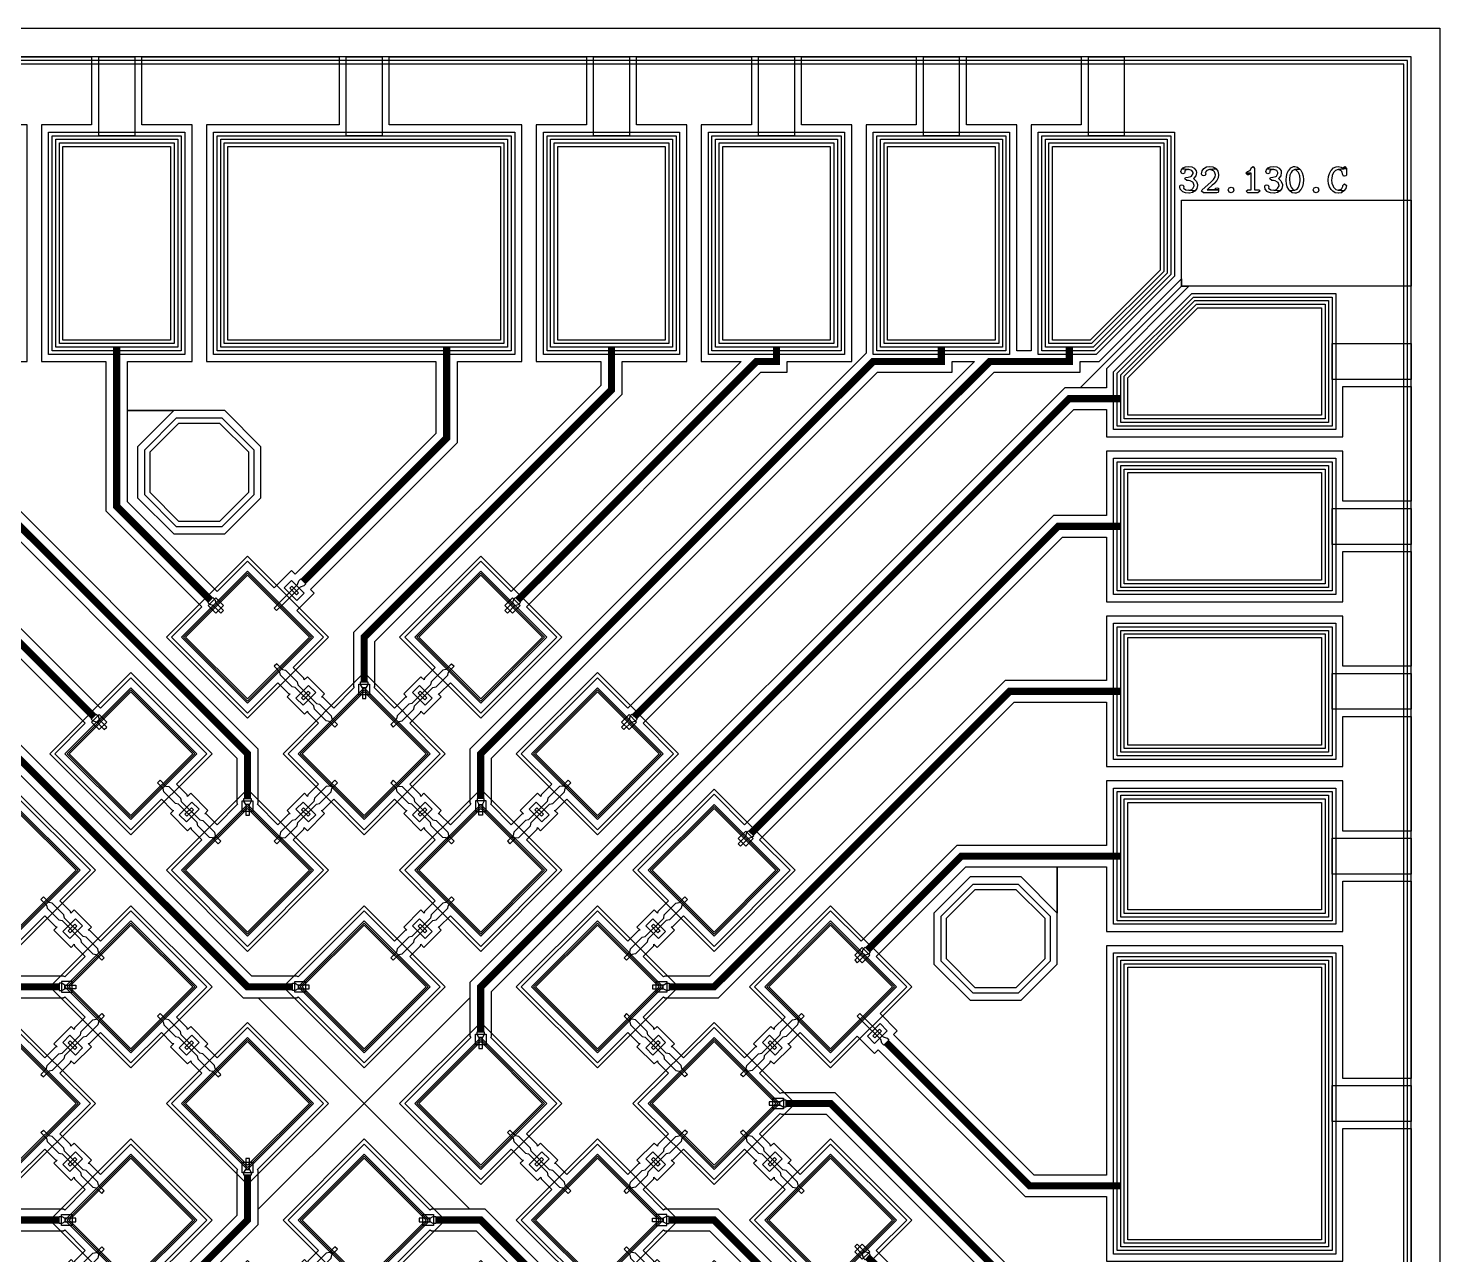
# Model space of a CAD drawing. Extents: x -87611 to 96139, y 77822 to 138139.
# Drawn here: x -6184 to -4215, y 83093 to 84804 of the extents above; entities that cross this region are included whole.
import ezdxf

# ---------------------------------------------------------------- set-up
doc = ezdxf.new("R2010")
doc.units = 0
doc.header["$MEASUREMENT"] = 0
doc.layers.get('0').update_dxf_attribs({"color": 6})
for name, color, linetype in [('L10D0 Abs', 4, 'Continuous'), ('L12D0 Etch', 190, 'Continuous'), ('L14D0 Au', 2, 'Continuous'), ('L15D0 PVIA', 7, 'Continuous'), ('L18D0 SU8', 7, 'Continuous'), ('L1D0 Plug', 200, 'Continuous'), ('L3D0 Base', 3, 'Continuous'), ('L4D0 Cntr', 1, 'Continuous'), ('L50D0 SiO2', 52, 'Continuous'), ('L7D0 DE', 42, 'Continuous'), ('L8D0 Wire', 5, 'Continuous'), ('L9D0 Cont', 30, 'Continuous')]:
    doc.layers.add(name, color=color, linetype=linetype)

# ---------------------------------------------------------------- blocks, each defined once
blk = doc.blocks.new('32PAD')
at = {"layer": 'L14D0 Au'}
blk.add_lwpolyline([(-80, 10), (-80, 290), (80, 290), (80, 10)], close=True, dxfattribs=at)
at = {"layer": 'L15D0 PVIA'}
blk.add_lwpolyline([(-75, 15), (-75, 285), (75, 285), (75, 15)], close=True, dxfattribs=at)
at = {"layer": 'L3D0 Base'}
for points in [[(-25, 300), (-25, 410), (25, 410), (25, 300)], [(-90, 0), (-90, 300), (90, 300), (90, 0)]]:
    blk.add_lwpolyline(points, close=True, dxfattribs=at)
at = {"layer": 'L4D0 Cntr'}
blk.add_lwpolyline([(-85, 5), (-85, 295), (85, 295), (85, 5)], close=True, dxfattribs=at)
at = {"layer": 'L8D0 Wire'}
blk.add_lwpolyline([(-95, -5), (-95, 305), (95, 305), (95, -5)], close=True, dxfattribs=at)
blk = doc.blocks.new('_32PADS')
at = {"layer": 'L14D0 Au'}
for points in [[(-195, 1060), (-195, 1340), (195, 1340), (195, 1060)], [(955, 1060), (955, 1340), (1115, 1340), (1115, 1160.533), (1014.467, 1060)], [(1060, 955), (1060, 1014.467), (1160.533, 1115), (1340, 1115), (1340, 955)], [(1060, -195), (1060, 195), (1340, 195), (1340, -195)]]:
    blk.add_lwpolyline(points, close=True, dxfattribs=at)
at = {"layer": 'L15D0 PVIA'}
for points in [[(-190, 1065), (-190, 1335), (190, 1335), (190, 1065)], [(960, 1065), (960, 1335), (1110, 1335), (1110, 1162.604), (1012.396, 1065)], [(1065, 960), (1065, 1012.396), (1162.604, 1110), (1335, 1110), (1335, 960)], [(1065, -190), (1065, 190), (1335, 190), (1335, -190)]]:
    blk.add_lwpolyline(points, close=True, dxfattribs=at)
at = {"layer": 'L3D0 Base'}
for points in [[(-25, 1350), (-25, 1460), (25, 1460), (25, 1350)], [(1010, 1350), (1010, 1460), (1060, 1460), (1060, 1350)], [(-205, 1050), (-205, 1350), (205, 1350), (205, 1050)], [(945, 1050), (945, 1350), (1125, 1350), (1125, 1156.391), (1018.609, 1050)], [(1050, 945), (1050, 1018.609), (1156.391, 1125), (1350, 1125), (1350, 945)], [(1350, 1010), (1350, 1060), (1460, 1060), (1460, 1010)], [(1050, -205), (1050, 205), (1350, 205), (1350, -205)], [(1350, -25), (1350, 25), (1460, 25), (1460, -25)]]:
    blk.add_lwpolyline(points, close=True, dxfattribs=at)
at = {"layer": 'L4D0 Cntr'}
for points in [[(-200, 1055), (-200, 1345), (200, 1345), (200, 1055)], [(950, 1055), (950, 1345), (1120, 1345), (1120, 1158.462), (1016.538, 1055)], [(1055, 950), (1055, 1016.538), (1158.462, 1120), (1345, 1120), (1345, 950)], [(1055, -200), (1055, 200), (1345, 200), (1345, -200)]]:
    blk.add_lwpolyline(points, close=True, dxfattribs=at)
at = {"layer": 'L8D0 Wire'}
for points in [[(-210, 1045), (-210, 1355), (210, 1355), (210, 1045)], [(940, 1045), (940, 1355), (1130, 1355), (1130, 1154.32), (1020.68, 1045)], [(1045, 940), (1045, 1020.68), (1154.32, 1130), (1355, 1130), (1355, 940)], [(1045, -210), (1045, 210), (1355, 210), (1355, -210)]]:
    blk.add_lwpolyline(points, close=True, dxfattribs=at)
for p in [(-345, 1050), (345, 1050), (575, 1050), (805, 1050)]:
    blk.add_blockref('32PAD', p)
at = {"rotation": 270}
for p in [(1050, 805), (1050, 575), (1050, 345)]:
    blk.add_blockref('32PAD', p, dxfattribs=at)
blk = doc.blocks.new('_PRBE_BTM')
at = {"layer": 'L1D0 Plug'}
blk.add_lwpolyline([(-25, -12.5), (-25, 12.5), (-11, 12.5), (-11, -12.5)], close=True, dxfattribs=at)
at = {"layer": 'L3D0 Base'}
for points in [[(-55, 2.5), (-45, 2.5), (-45, -2.5), (-55, -2.5)], [(-3.75, -5), (-8.75, -2.5), (-45, -2.5), (-45, 2.5), (-8.75, 2.5), (-3.75, 5), (0, 5), (0, -5)]]:
    blk.add_lwpolyline(points, close=True, dxfattribs=at)
at = {"layer": 'L9D0 Cont'}
blk.add_lwpolyline([(-20, -6.5), (-20, 6.5), (-16, 6.5), (-16, -6.5)], close=True, dxfattribs=at)
blk = doc.blocks.new('_32CONN_BTM')
at = {"layer": 'L1D0 Plug'}
blk.add_lwpolyline([(-7, -12.5), (-7, 12.5), (7, 12.5), (7, -12.5)], close=True, dxfattribs=at)
at = {"layer": 'L3D0 Base'}
for points in [[(-50, 2.5), (-60, 2.5), (-60, -2.5), (-50, -2.5)], [(-45, -5), (-48.75, -2.5), (-50, -2.5), (-50, 2.5), (-48.75, 2.5), (-45, 5), (-22, 5), (-18.25, 2.5), (18.25, 2.5), (22, 5), (45, 5), (48.75, 2.5), (50, 2.5), (50, -2.5), (48.75, -2.5), (45, -5), (22, -5), (18.25, -2.5), (-18.25, -2.5), (-22, -5)], [(50, 2.5), (60, 2.5), (60, -2.5), (50, -2.5)]]:
    blk.add_lwpolyline(points, close=True, dxfattribs=at)
at = {"layer": 'L9D0 Cont'}
blk.add_lwpolyline([(-2, -6.5), (-2, 6.5), (2, 6.5), (2, -6.5)], close=True, dxfattribs=at)
blk = doc.blocks.new('_32PRBE_TOP')
at = {"layer": 'L50D0 SiO2', "linetype": 'Continuous'}
blk.add_lwpolyline([(3.223, 7.5), (18.223, 7.5), (18.223, -7.5), (3.223, -7.5)], close=True, dxfattribs=at)
at = {"layer": 'L8D0 Wire'}
for points in [[(0, 5), (3.75, 5), (8.223, 2.5), (8.223, -2.5), (3.75, -5), (0, -5)], [(23.223, 2.5), (8.223, 2.5), (8.223, -2.5), (23.223, -2.5)]]:
    blk.add_lwpolyline(points, close=True, dxfattribs=at)
blk = doc.blocks.new('_32TRCE130')
at = {"layer": 'L14D0 Au'}
for points in [[(-92.2, 176.5), (-93.9, 177.6), (-156.4, 177.6), (-968.3, 989.5), (-968.3, 1035), (-930, 1035), (-930, 1365), (-1000, 1365), (-1000, 1460), (-840, 1460), (-840, 1365), (-910, 1365), (-910, 1035), (-820, 1035), (-820, 961.4), (-388.9, 530.3), (-431.3, 487.9), (-325.3, 381.8), (-282.8, 424.3), (-268, 409.4), (-265.7, 408.9), (-270.1, 404.5), (-246.1, 380.4), (-241.6, 384.9), (-241.1, 382.6), (-226.3, 367.7), (-268.7, 325.3), (-162.6, 219.2), (-56.6, 325.3), (-99, 367.7), (-84.1, 382.6), (-83.7, 384.9), (-79.2, 380.4), (-55.2, 404.5), (-59.6, 408.9), (-57.3, 409.4), (-42.4, 424.3), (0, 381.8), (42.4, 424.3), (57.3, 409.4), (59.6, 408.9), (55.2, 404.5), (79.2, 380.4), (83.7, 384.9), (84.1, 382.6), (99, 367.7), (56.6, 325.3), (99, 282.8), (84.1, 268), (83.7, 265.6), (79.2, 270.1), (55.2, 246.1), (59.6, 241.6), (57.3, 241.1), (42.4, 226.3), (0, 268.7)], [(-205.1, 388.9), (-219.9, 403.8), (-222.3, 404.2), (-217.8, 408.7), (-241.8, 432.7), (-246.3, 428.3), (-246.8, 430.6), (-261.6, 445.5), (-219.2, 487.9), (-325.3, 594), (-367.7, 551.5), (-790, 973.8), (-790, 1035), (-700, 1035), (-700, 1365), (-770, 1365), (-770, 1460), (-610, 1460), (-610, 1365), (-680, 1365), (-680, 1035), (-590, 1035), (-590, 894.1), (-177.6, 481.7), (-177.6, 419.2), (-176.5, 417.5)], [(-120.2, 388.9), (-148.8, 417.5), (-147.6, 419.2), (-147.6, 494.1), (-560, 906.5), (-560, 1035), (-470, 1035), (-470, 1365), (-540, 1365), (-540, 1460), (-380, 1460), (-380, 1365), (-450, 1365), (-450, 1035), (-360, 1035), (-360, 826.7), (-226.3, 693), (-268.7, 650.5), (-162.6, 544.5), (-120.2, 586.9), (-105.3, 572), (-103, 571.6), (-107.5, 567.1), (-83.4, 543.1), (-79, 547.5), (-78.5, 545.2), (-63.6, 530.3), (-106.1, 487.9), (-63.6, 445.5), (-78.5, 430.6), (-79, 428.3), (-83.4, 432.7), (-107.5, 408.7), (-103, 404.2), (-105.3, 403.8)], [(-205.1, 714.2), (-330, 839.1), (-330, 966.6), (-265.6, 966.6), (-316, 916.1), (-316, 844.9), (-265.6, 794.5), (-194.4, 794.5), (-144, 844.9), (-144, 916.1), (-194.4, 966.6), (-330, 966.6), (-330, 1035), (-240, 1035), (-240, 1365), (-310, 1365), (-310, 1460), (-35, 1460), (-35, 1365), (-220, 1365), (-220, 1035), (100, 1035), (100, 934.4), (-96.2, 738.2), (-101.5, 743.5), (-125.5, 719.5), (-162.6, 756.6)], [(-42.4, 551.5), (-57.3, 566.4), (-59.6, 566.9), (-55.2, 571.3), (-79.2, 595.4), (-83.7, 590.9), (-84.1, 593.2), (-99, 608.1), (-56.6, 650.5), (-93.7, 687.7), (-69.7, 711.7), (-75, 717), (130, 922), (130, 1035), (220, 1035), (220, 1365), (35, 1365), (35, 1460), (310, 1460), (310, 1365), (240, 1365), (240, 1035), (330, 1035), (330, 1001.8), (-15, 656.8), (-15, 581.8), (-13.9, 580.1)], [(42.4, 551.5), (13.9, 580.1), (15, 581.8), (15, 644.3), (360, 989.3), (360, 1035), (450, 1035), (450, 1365), (380, 1365), (380, 1460), (540, 1460), (540, 1365), (470, 1365), (470, 1035), (525.9, 1035), (205.1, 714.2), (162.6, 756.6), (56.6, 650.5), (99, 608.1), (84.1, 593.2), (83.7, 590.9), (79.2, 595.4), (55.2, 571.3), (59.6, 566.9), (57.3, 566.4)], [(120.2, 388.9), (105.3, 403.8), (103, 404.2), (107.5, 408.7), (83.4, 432.7), (79, 428.3), (78.5, 430.6), (63.6, 445.5), (106.1, 487.9), (63.6, 530.3), (78.5, 545.2), (79, 547.5), (83.4, 543.1), (107.5, 567.1), (103, 571.6), (105.3, 572), (120.2, 586.9), (162.6, 544.5), (268.7, 650.5), (226.3, 693), (553.3, 1020), (590, 1020), (590, 1035), (680, 1035), (680, 1365), (610, 1365), (610, 1460), (770, 1460), (770, 1365), (700, 1365), (700, 1046.5), (147.6, 494.1), (147.6, 419.2), (148.8, 417.5)], [(910, 1050), (910, 1365), (840, 1365), (840, 1460), (1000, 1460), (1000, 1365), (930, 1365), (930, 1050)], [(-998.3, 998.3), (-1140, 1140), (-1140, 1150.2), (-1024.8, 1035), (-998.3, 1035)], [(0, 0), (-147.6, 147.6), (-93.9, 147.6), (-92.2, 148.8), (0, 56.6), (106.1, 162.6), (63.6, 205.1), (78.5, 219.9), (79, 222.3), (83.4, 217.8), (107.5, 241.8), (103, 246.3), (105.3, 246.8), (120.2, 261.6), (162.6, 219.2), (268.7, 325.3), (226.3, 367.7), (241.1, 382.6), (241.6, 384.9), (246.1, 380.4), (270.1, 404.5), (265.6, 408.9), (268, 409.4), (282.8, 424.3), (325.3, 381.8), (431.3, 487.9), (388.9, 530.3), (878.6, 1020), (998.3, 1020), (998.3, 1035), (1024.8, 1035), (1140, 1150.2), (1140, 1140), (998.3, 998.3), (977.1, 998.3), (147.6, 168.8), (147.6, 147.6)], [(205.1, 388.9), (176.5, 417.5), (177.6, 419.2), (177.6, 481.7), (715.9, 1020), (820, 1020), (820, 1035), (851.2, 1035), (367.7, 551.5), (325.3, 594), (219.2, 487.9), (261.6, 445.5), (246.8, 430.6), (246.3, 428.3), (241.8, 432.7), (217.8, 408.7), (222.3, 404.2), (219.9, 403.8)]]:
    blk.add_lwpolyline(points, close=True, dxfattribs=at)
at = {"layer": 'L3D0 Base', "const_width": 10}
for points in [[(115, 1055), (115, 928.2), (-84.9, 728.3)], [(115, 1055), (115, 928.2), (74.2, 887.4)]]:
    blk.add_lwpolyline(points, dxfattribs=at)
at = {"layer": 'L8D0 Wire', "const_width": 10}
for points in [[(-100.1, 162.6), (-162.6, 162.6), (-983.3, 983.3), (-983.3, 1055)], [(-377, 539.7), (-805, 967.6), (-805, 1055)], [(-162.6, 425.4), (-162.6, 487.9), (-575, 900.3), (-575, 1055)], [(-214.4, 702.3), (-345, 832.9), (-345, 1055)], [(345, 1055), (345, 995.5), (0, 650.5), (0, 588.1)], [(162.6, 425.4), (162.6, 487.9), (709.7, 1035), (805, 1035), (805, 1055)], [(214.4, 702.3), (547.1, 1035), (575, 1035), (575, 1055)], [(377, 539.7), (872.4, 1035), (983.3, 1035), (983.3, 1055)]]:
    blk.add_lwpolyline(points, dxfattribs=at)
at = {"linetype": 'Continuous'}
for name, p, rotation in [('_PRBE_BTM', (-84.9, 728.3), 45), ('_32PRBE_TOP', (-214.4, 702.3), 315), ('_32CONN_BTM', (-81.3, 569.2), 315), ('_32PRBE_TOP', (0, 588.1), 270), ('_32PRBE_TOP', (-377, 539.7), 315), ('_32CONN_BTM', (-244, 406.6), 315), ('_32CONN_BTM', (81.3, 406.6), 315), ('_32PRBE_TOP', (-162.6, 425.4), 270)]:
    blk.add_blockref(name, p, dxfattribs=dict(at, rotation=rotation))
at = {"linetype": 'Continuous', "xscale": -1}
for name, p, rotation in [('_32PRBE_TOP', (214.4, 702.3), 45), ('_32CONN_BTM', (81.3, 569.2), 45), ('_32PRBE_TOP', (377, 539.7), 45), ('_32CONN_BTM', (-81.3, 406.6), 45), ('_32CONN_BTM', (244, 406.6), 45), ('_32PRBE_TOP', (162.6, 425.4), 90), ('_32CONN_BTM', (81.3, 244), 45)]:
    blk.add_blockref(name, p, dxfattribs=dict(at, rotation=rotation))
at = {"linetype": 'Continuous'}
blk.add_blockref('_32PRBE_TOP', (-100.1, 162.6), dxfattribs=at)
blk = doc.blocks.new('PIX130')
at = {"layer": 'L3D0 Base'}
blk.add_lwpolyline([(-65, -65), (-65, 65), (65, 65), (65, -65)], close=True, dxfattribs=at)
at = {"layer": 'L4D0 Cntr'}
blk.add_lwpolyline([(-63, -63), (-63, 63), (63, 63), (63, -63)], close=True, dxfattribs=at)
at = {"layer": 'L7D0 DE'}
blk.add_lwpolyline([(-80, -80), (-80, 80), (80, 80), (80, -80)], close=True, dxfattribs=at)
blk = doc.blocks.new('PIX130A')
at = {"layer": 'L10D0 Abs'}
blk.add_lwpolyline([(-61, -61), (-61, 61), (61, 61), (61, -61)], close=True, dxfattribs=at)
at = {"linetype": 'Continuous'}
blk.add_blockref('PIX130', (0, 0), dxfattribs=at)
blk = doc.blocks.new('_SU8_POST')
at = {"layer": 'L18D0 SU8'}
blk.add_lwpolyline([(-28.5, -68.5), (-68.5, -28.5), (-68.5, 28.5), (-28.5, 68.5), (28.5, 68.5), (68.5, 28.5), (68.5, -28.5), (28.5, -68.5)], close=True, dxfattribs=at)
at = {"layer": 'L3D0 Base'}
blk.add_lwpolyline([(-31.5, -76), (-76, -31.5), (-76, 31.5), (-31.5, 76), (31.5, 76), (76, 31.5), (76, -31.5), (31.5, -76)], close=True, dxfattribs=at)
blk = doc.blocks.new('$32_130_C')
at = {"layer": 'L12D0 Etch'}
blk.add_lwpolyline([(0, 0), (0, 2950), (50, 2950), (50, 50), (2950, 50), (2950, 2950), (0, 2950), (0, 3000), (3000, 3000), (3000, 0)], close=True, dxfattribs=at)
at = {"layer": 'L14D0 Au'}
blk.add_lwpolyline([(2640, 2640), (2640, 2760), (2960, 2760), (2960, 2640)], close=True, dxfattribs=at)
at = {"layer": 'L3D0 Base'}
for points in [[(0, 0), (0, 2960), (40, 2960), (40, 40), (2960, 40), (2960, 2960), (0, 2960), (0, 3000), (3000, 3000), (3000, 0)], [(2641.788, 2796.645), (2639.885, 2797.597), (2638.934, 2799.976), (2640.361, 2803.783), (2649.878, 2802.672), (2645.278, 2801.879), (2644.326, 2801.245), (2644.643, 2799.817), (2643.85, 2797.597)], [(2658.76, 2773.012), (2649.878, 2774.123), (2654.001, 2775.074), (2655.429, 2776.185), (2657.491, 2779.991), (2657.491, 2780.784), (2656.063, 2784.749), (2655.429, 2785.384), (2651.781, 2787.287), (2649.719, 2787.446), (2647.181, 2787.446), (2644.485, 2789.825), (2645.437, 2791.728), (2648.926, 2792.204), (2653.05, 2793.314), (2653.684, 2793.79), (2655.905, 2797.438), (2655.905, 2798.548), (2654.16, 2801.562), (2650.195, 2802.672), (2649.878, 2802.672), (2640.361, 2803.783), (2641.788, 2805.051), (2645.437, 2806.638), (2649.878, 2807.113), (2654.319, 2806.479), (2657.649, 2804.576), (2660.187, 2800.928), (2660.504, 2798.548), (2659.711, 2794.266), (2657.174, 2790.777), (2656.381, 2790.142), (2659.87, 2787.287), (2660.504, 2786.177), (2662.09, 2782.053), (2662.09, 2780.784), (2661.297, 2776.502)], [(2670.617, 2793.904), (2668.783, 2794.571), (2667.783, 2797.072), (2668.783, 2801.241), (2670.951, 2804.076), (2674.453, 2806.41), (2678.955, 2807.244), (2683.457, 2806.577), (2687.292, 2804.576), (2687.959, 2803.909), (2678.788, 2802.742), (2675.12, 2801.575), (2672.785, 2798.907), (2673.619, 2796.906), (2672.618, 2794.738)], [(2670.451, 2770.226), (2667.783, 2772.56), (2668.783, 2774.394), (2680.789, 2785.233), (2684.624, 2789.068), (2686.625, 2792.737), (2687.126, 2795.405), (2685.792, 2799.574), (2684.624, 2800.908), (2680.789, 2802.575), (2678.788, 2802.742), (2687.959, 2803.909), (2690.627, 2800.574), (2691.628, 2796.072), (2691.628, 2795.405), (2691.128, 2791.403), (2689.127, 2787.568), (2685.958, 2783.899), (2685.625, 2783.566), (2682.79, 2780.898), (2676.787, 2775.895), (2675.62, 2774.728), (2691.628, 2774.561), (2691.628, 2773.227), (2691.128, 2770.893), (2689.127, 2770.226)], [(2732.513, 2770.316), (2729.817, 2772.537), (2732.513, 2774.757), (2737.113, 2774.757), (2737.113, 2797.597), (2729.499, 2797.755), (2732.037, 2800.135), (2735.368, 2801.721), (2737.589, 2805.527), (2739.65, 2807.113), (2741.712, 2804.258), (2741.712, 2774.757), (2746.312, 2774.757), (2747.581, 2774.598), (2748.533, 2773.964), (2748.85, 2772.537), (2746.312, 2770.316)], [(2731.72, 2795.693), (2729.499, 2797.755), (2737.113, 2797.597), (2733.147, 2795.693)], [(2760.27, 2796.645), (2758.366, 2797.597), (2757.415, 2799.976), (2758.842, 2803.783), (2768.359, 2802.672), (2763.759, 2801.879), (2762.807, 2801.245), (2763.125, 2799.817), (2762.332, 2797.597)], [(2777.241, 2773.012), (2768.359, 2774.123), (2772.483, 2775.074), (2773.91, 2776.185), (2775.972, 2779.991), (2775.972, 2780.784), (2774.544, 2784.749), (2773.91, 2785.384), (2770.262, 2787.287), (2768.2, 2787.446), (2765.662, 2787.446), (2762.966, 2789.825), (2763.918, 2791.728), (2767.407, 2792.204), (2771.531, 2793.314), (2772.165, 2793.79), (2774.227, 2797.438), (2774.386, 2798.548), (2772.641, 2801.562), (2768.517, 2802.672), (2768.359, 2802.672), (2758.842, 2803.783), (2760.27, 2805.051), (2763.918, 2806.638), (2768.2, 2807.113), (2772.8, 2806.479), (2776.131, 2804.576), (2778.668, 2800.928), (2778.986, 2798.548), (2778.193, 2794.266), (2775.655, 2790.777), (2774.862, 2790.142), (2778.193, 2787.287), (2778.986, 2786.177), (2780.572, 2782.053), (2780.572, 2780.784), (2779.779, 2776.502)], [(2790.723, 2773.33), (2789.454, 2775.074), (2787.392, 2778.722), (2786.282, 2783.005), (2785.806, 2787.763), (2785.806, 2788.397), (2786.123, 2793.314), (2787.233, 2797.597), (2789.137, 2801.403), (2789.454, 2801.721), (2792.467, 2805.21), (2796.115, 2806.955), (2797.86, 2807.113), (2801.667, 2806.162), (2804.997, 2803.465), (2797.86, 2802.672), (2794.371, 2801.086), (2792.626, 2798.866), (2791.04, 2794.9), (2790.405, 2790.301), (2790.405, 2789.032), (2790.723, 2784.115), (2791.992, 2779.991), (2792.626, 2778.405), (2795.481, 2774.757), (2797.86, 2774.123)], [(2797.86, 2769.682), (2794.053, 2770.475), (2790.723, 2773.33), (2797.86, 2774.123), (2801.191, 2775.55), (2803.094, 2778.405), (2804.522, 2782.37), (2805.156, 2787.129), (2805.315, 2789.032), (2804.839, 2793.949), (2803.57, 2797.914), (2803.094, 2798.866), (2799.922, 2802.196), (2797.86, 2802.672), (2804.997, 2803.465), (2806.266, 2801.879), (2808.17, 2798.073), (2809.439, 2793.79), (2809.914, 2789.032), (2809.914, 2788.397), (2809.597, 2783.481), (2808.487, 2779.198), (2806.584, 2775.391), (2806.266, 2775.074), (2803.094, 2771.426), (2799.605, 2769.84)], [(2858.132, 2769.682), (2854.166, 2770.316), (2850.677, 2772.695), (2848.456, 2775.074), (2846.395, 2778.722), (2844.967, 2782.846), (2844.491, 2787.604), (2844.491, 2788.397), (2844.808, 2793.156), (2846.077, 2797.438), (2848.139, 2801.245), (2848.456, 2801.721), (2851.787, 2805.051), (2855.435, 2806.796), (2858.132, 2807.113), (2862.255, 2806.32), (2865.11, 2804.576), (2869.71, 2804.258), (2858.29, 2802.672), (2854.642, 2801.562), (2851.946, 2798.548), (2850.043, 2794.742), (2849.249, 2790.301), (2849.091, 2788.397), (2849.567, 2783.639), (2851.153, 2779.515), (2851.946, 2778.246), (2855.118, 2774.916), (2858.449, 2774.123), (2866.379, 2773.012), (2862.89, 2770.475), (2858.607, 2769.682)], [(2867.331, 2793.473), (2865.903, 2793.79), (2865.269, 2794.583), (2864.952, 2795.693), (2863.366, 2799.976), (2862.573, 2800.928), (2858.766, 2802.672), (2858.29, 2802.672), (2869.71, 2804.258), (2869.71, 2794.9), (2868.917, 2793.949)], [(2869.71, 2804.258), (2865.11, 2804.576), (2865.428, 2805.369), (2865.586, 2805.686), (2865.745, 2805.844), (2867.648, 2807.113)], [(2649.878, 2769.682), (2645.278, 2770.157), (2641.471, 2771.743), (2640.995, 2772.061), (2637.982, 2775.391), (2637.347, 2778.564), (2638.14, 2780.943), (2640.202, 2781.736), (2642.264, 2780.943), (2643.057, 2778.722), (2642.582, 2776.978), (2645.754, 2774.757), (2649.878, 2774.123), (2658.76, 2773.012), (2655.27, 2770.633), (2650.988, 2769.682)], [(2691.628, 2774.561), (2675.62, 2774.728), (2687.126, 2774.728), (2687.459, 2776.896), (2689.46, 2777.396), (2691.294, 2776.729)], [(2709.039, 2770.316), (2706.342, 2771.426), (2705.074, 2774.44), (2706.342, 2777.136), (2709.039, 2778.405), (2711.735, 2777.295), (2712.845, 2774.281), (2711.735, 2771.585)], [(2768.359, 2769.682), (2763.759, 2770.157), (2759.952, 2771.743), (2759.477, 2772.061), (2756.463, 2775.391), (2755.829, 2778.564), (2756.622, 2780.943), (2758.684, 2781.736), (2760.745, 2780.943), (2761.539, 2778.722), (2761.063, 2776.978), (2764.235, 2774.757), (2768.359, 2774.123), (2777.241, 2773.012), (2773.751, 2770.633), (2769.469, 2769.682)], [(2827.52, 2770.316), (2824.824, 2771.426), (2823.555, 2774.44), (2824.824, 2777.136), (2827.52, 2778.405), (2830.216, 2777.295), (2831.327, 2774.281), (2830.216, 2771.585)], [(2866.379, 2773.012), (2858.449, 2774.123), (2862.414, 2775.391), (2862.731, 2775.55), (2864.793, 2779.198), (2864.952, 2780.784), (2867.331, 2782.846), (2869.71, 2780.467), (2868.758, 2776.343)]]:
    blk.add_lwpolyline(points, close=True, dxfattribs=at)
at = {"layer": 'L4D0 Cntr'}
blk.add_lwpolyline([(0, 0), (0, 2955), (45, 2955), (45, 45), (2955, 45), (2955, 2955), (0, 2955), (0, 3000), (3000, 3000), (3000, 0)], close=True, dxfattribs=at)
at = {"layer": 'L7D0 DE'}
blk.add_lwpolyline([(0, 0), (0, 2960), (40, 2960), (40, 40), (2960, 40), (2960, 2960), (0, 2960), (0, 3000), (3000, 3000), (3000, 0)], close=True, dxfattribs=at)
for name in ['_32PADS', '_32TRCE130']:
    blk.add_blockref(name, (1500, 1500))
for name, p, rotation in [('_32TRCE130', (1500, 1500), 90), ('_32TRCE130', (1500, 1500), 270), ('_SU8_POST', (1270, 2380.538), 315), ('PIX130A', (1337.365, 2150.538), 315), ('PIX130A', (1662.635, 2150.538), 315), ('PIX130A', (1174.731, 1987.904), 315), ('PIX130A', (1500, 1987.904), 315), ('PIX130A', (1825.269, 1987.904), 315), ('PIX130A', (1012.096, 1825.269), 45), ('PIX130A', (1337.365, 1825.269), 315), ('PIX130A', (1662.635, 1825.269), 315), ('PIX130A', (1987.904, 1825.269), 225), ('_SU8_POST', (2380.538, 1730), 225), ('PIX130A', (1174.731, 1662.635), 45), ('PIX130A', (1500, 1662.635), 315), ('PIX130A', (1825.269, 1662.635), 225), ('PIX130A', (2150.538, 1662.635), 225), ('PIX130A', (1012.096, 1500), 45), ('PIX130A', (1337.365, 1500), 45), ('PIX130A', (1662.635, 1500), 225), ('PIX130A', (1987.904, 1500), 225), ('_32TRCE130', (1500, 1500), 180), ('PIX130A', (1174.731, 1337.365), 45), ('PIX130A', (1500, 1337.365), 135), ('PIX130A', (1825.269, 1337.365), 225), ('PIX130A', (2150.538, 1337.365), 225)]:
    blk.add_blockref(name, p, dxfattribs=dict(rotation=rotation))

msp = doc.modelspace()

# ---------------------------------------------------------------- block references
at = {"linetype": 'Continuous'}
msp.add_blockref('$32_130_C', (-7215.1, 81803.8), dxfattribs=at)

doc.saveas('drawing.dxf')
